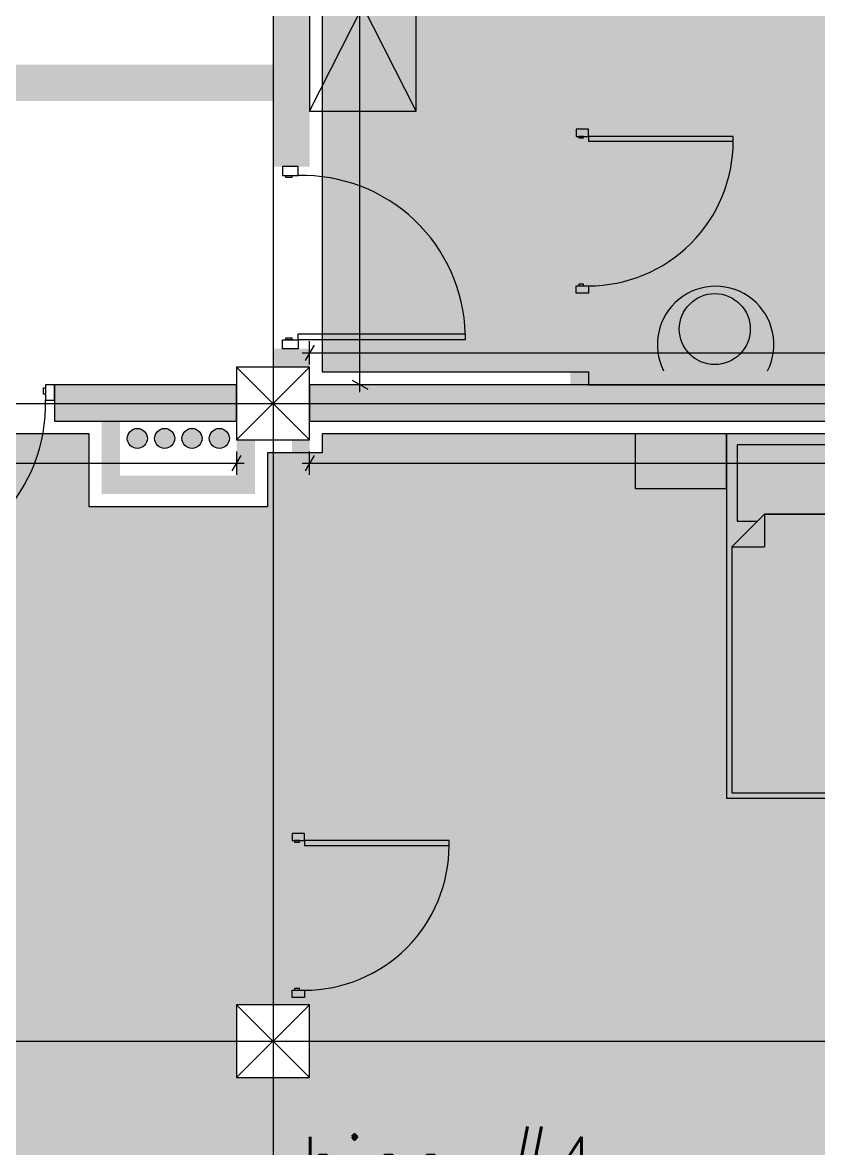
# Model space of a CAD drawing. Header units: millimetres. Extents: x 475616349 to 476941521, y 4620115302 to 4621446928.
# Drawn here: x 476530863 to 476535231, y 4620470621 to 4620476801 of the extents above; entities that cross this region are included whole.
import ezdxf

# ---------------------------------------------------------------- set-up
doc = ezdxf.new("R2010")
doc.units = ezdxf.units.MM
doc.header["$MEASUREMENT"] = 0
for name, color, linetype, lineweight in [('0_Pen_No__7_Pen_No__7_Pen_No__7', 7, 'Continuous', 0), ('2D Drafting - General_Pen_No__1_Pen_No__7', 7, 'Continuous', 0), ('2D Drafting - General_Pen_No__1_Pen_No__7_Pen_No__7', 7, 'Continuous', 0), ('2D Drafting - General_Pen_No__250_Pen_No__2_Pen_No__7', 7, 'Continuous', 0), ('2D Drafting - General_Pen_No__250_Pen_No__7_Pen_No__7', 7, 'Continuous', 0), ('2D Drafting - General_Pen_No__7_Pen_No__7_Pen_No__7', 7, 'Continuous', 0), ('Annotation - Text_Pen_No__7_Pen_No__142', 142, 'Continuous', 0), ('Doors_Pen_No__7_Pen_No__7_Pen_No__7', 7, 'Continuous', 0), ('G-Anno-Nplt_Pen_No__151', 151, 'Continuous', 0), ('G-Anno-Nplt_Pen_No__4', 7, 'Continuous', 0), ('G-Anno-Nplt_Pen_No__7', 7, 'Continuous', 0), ('New_0_Pen_No__7', 7, 'Continuous', 0), ('New_R03_Nakveti_Pen_No__4', 7, 'Continuous', 0), ('New_zoma_Pen_No__4', 7, 'Continuous', 0), ('New_zoma_Pen_No__7', 7, 'Continuous', 0), ('shaxtebi da milebi_Pen_No__1_Pen_No__1_Pen_No__1', 1, 'Continuous', 0), ('shaxtebi da milebi_Pen_No__5_Pen_No__5_Pen_No__5', 5, 'Continuous', 0), ('zoma_Pen_No__5_Pen_No__5', 5, 'Continuous', 0)]:
    doc.layers.add(name, color=color, linetype=linetype, lineweight=lineweight)
doc.layers.add('New_R03_Nakveti', color=7, linetype='Continuous')
doc.layers.add('New_zoma', color=7, linetype='Continuous')
doc.layers.add('shaxtebi da milebi_Pen_No__5_Pen_No__5_Pen_No__252', color=7, linetype='Continuous', lineweight=0, true_color=0x666666)
doc.styles.add('GENERATED_STYLE_1', font='arial.ttf')
doc.dimstyles.new('GENERATED_STYLE__18', dxfattribs={"dimtxt": 100, "dimasz": 64.421331, "dimexe": 0.18, "dimexo": 3, "dimgap": 0.09, "dimtad": 1, "dimtih": 1, "dimtoh": 1, "dimlfac": 0.001, "dimzin": 0, "dimdsep": 46, "dimtxsty": 'GENERATED_STYLE_1', "dimblk": 'ARROWHEAD_2', "dimblk1": 'ARROWHEAD_2', "dimblk2": 'ARROWHEAD_2', "dimcen": 0.09, "dimclrd": 7, "dimclre": 7, "dimclrt": 7, "dimadec": 0, "dimazin": 0, "dimtfac": 1, "dimtdec": 4, "dimtmove": 0, "dimatfit": 3, "dimfxl": 1, "dimtolj": 1, "dimtzin": 0, "dimarcsym": 0})
doc.dimstyles.new('GENERATED_STYLE__19', dxfattribs={"dimtxt": 100, "dimasz": 64.421331, "dimexe": 0.18, "dimexo": 3, "dimgap": 0.09, "dimtad": 1, "dimlfac": 0.001, "dimzin": 0, "dimdsep": 46, "dimtxsty": 'GENERATED_STYLE_1', "dimblk": 'ARROWHEAD_2', "dimblk1": 'ARROWHEAD_2', "dimblk2": 'ARROWHEAD_2', "dimcen": 0.09, "dimclrd": 7, "dimclre": 7, "dimclrt": 7, "dimadec": 0, "dimazin": 0, "dimtfac": 1, "dimtdec": 4, "dimtmove": 0, "dimatfit": 3, "dimfxl": 1, "dimtolj": 1, "dimtzin": 0, "dimarcsym": 0})

# ---------------------------------------------------------------- blocks, each defined once
blk = doc.blocks.new('Bed Layout 23')
at = {"layer": 'New_R03_Nakveti_Pen_No__4', "color": 7, "linetype": 'Continuous', "lineweight": 0}
for p, q in [((-900, 0), (-1400, 0)), ((-1400, 0), (-1400, -300)), ((-900, -300), (-900, 0)), ((900, 0), (-900, 0)), ((-900, 0), (-900, -2000)), ((1400, 0), (900, 0)), ((900, 0), (900, -300)), ((900, -2000), (900, 0)), ((1400, -300), (1400, 0)), ((-1400, -300), (-900, -300)), ((900, -300), (1400, -300)), ((-690, -440), (-870, -620)), ((0, -440), (-690, -440)), ((-690, -440), (-690, -620)), ((690, -440), (0, -440)), ((870, -620), (690, -440)), ((690, -440), (690, -620)), ((-870, -620), (-870, -1970)), ((-870, -620), (-690, -620)), ((870, -620), (690, -620)), ((870, -1970), (870, -620)), ((-870, -1970), (0, -1970)), ((0, -1970), (870, -1970)), ((-900, -2000), (900, -2000))]:
    blk.add_line(p, q, dxfattribs=at)
at = {"layer": 'New_R03_Nakveti_Pen_No__4', "color": 7, "linetype": 'Continuous', "lineweight": 0, "flags": 128}
for points in [[(-60, -440), (-60, -60), (-840, -60), (-840, -480), (-730, -480), (-690, -440)], [(690, -440), (730, -480), (840, -480), (840, -60), (60, -60), (60, -440)]]:
    blk.add_lwpolyline(points, close=True, dxfattribs=at)
blk = doc.blocks.new('*D1357', base_point=(476577134.1, 4620325125.7))
at = {"layer": 'New_zoma_Pen_No__4', "color": 7, "linetype": 'Continuous', "lineweight": 0, "transparency": 16777216}
for p, q in [((476525538.4, 4620474318.8), (476525538.4, 4620474446)), ((476532038.4, 4620474318.8), (476532038.4, 4620474446)), ((476525496.9, 4620474382.4), (476525538.4, 4620474382.4)), ((476525562.8, 4620474424.8), (476525513.9, 4620474340)), ((476525538.4, 4620474382.4), (476532038.4, 4620474382.4)), ((476532013.9, 4620474340), (476532062.8, 4620474424.8)), ((476532038.4, 4620474382.4), (476532079.8, 4620474382.4))]:
    blk.add_line(p, q, dxfattribs=at)
at = {"layer": 'New_zoma_Pen_No__7', "color": 7, "lineweight": 0, "transparency": 16777216, "insert": (476528655.3, 4620474402.4), "char_height": 100, "attachment_point": 7, "style": 'GENERATED_STYLE_1'}
blk.add_mtext('\\A1;{\\pql;\\fArial|b0|i0|c0|p34;6.50}', dxfattribs=at)
blk = doc.blocks.new('ARROWHEAD_2')
at = {"color": 0, "linetype": 'Continuous', "lineweight": 0}
for p, q in [((0, 0), (-1, 0)), ((-0.378, -0.655), (0.378, 0.655))]:
    blk.add_line(p, q, dxfattribs=at)
blk = doc.blocks.new('*D1358', base_point=(476577134.1, 4620325125.7))
at = {"layer": 'New_zoma_Pen_No__4', "color": 7, "linetype": 'Continuous', "lineweight": 0, "transparency": 16777216}
for p, q in [((476532438.4, 4620474318.8), (476532438.4, 4620474446)), ((476539138.4, 4620474318.8), (476539138.4, 4620474446)), ((476532396.9, 4620474382.4), (476532438.4, 4620474382.4)), ((476532462.8, 4620474424.8), (476532413.9, 4620474340)), ((476532438.4, 4620474382.4), (476539138.4, 4620474382.4)), ((476539113.9, 4620474340), (476539162.8, 4620474424.8)), ((476539138.4, 4620474382.4), (476539179.8, 4620474382.4))]:
    blk.add_line(p, q, dxfattribs=at)
at = {"layer": 'New_zoma_Pen_No__7', "color": 7, "lineweight": 0, "transparency": 16777216, "insert": (476535655.3, 4620474402.4), "char_height": 100, "attachment_point": 7, "style": 'GENERATED_STYLE_1'}
blk.add_mtext('\\A1;{\\pql;\\fArial|b0|i0|c0|p34;6.70}', dxfattribs=at)
blk = doc.blocks.new('*D1364', base_point=(476577134.1, 4620325125.7))
at = {"layer": 'New_zoma_Pen_No__4', "color": 7, "linetype": 'Continuous', "lineweight": 0, "transparency": 16777216}
for p, q in [((476532462.8, 4620475030.1), (476532413.9, 4620474945.3)), ((476532438.4, 4620474924.1), (476532438.4, 4620475051.3)), ((476538713.9, 4620474945.3), (476538762.8, 4620475030.1)), ((476538738.4, 4620474924.1), (476538738.4, 4620475051.3)), ((476532396.9, 4620474987.7), (476532438.4, 4620474987.7)), ((476532438.4, 4620474987.7), (476538738.4, 4620474987.7)), ((476538738.4, 4620474987.7), (476538779.8, 4620474987.7))]:
    blk.add_line(p, q, dxfattribs=at)
at = {"layer": 'New_zoma_Pen_No__7', "color": 7, "lineweight": 0, "transparency": 16777216, "insert": (476535455.3, 4620475007.7), "char_height": 100, "attachment_point": 7, "style": 'GENERATED_STYLE_1'}
blk.add_mtext('\\A1;{\\pql;\\fArial|b0|i0|c0|p34;6.30}', dxfattribs=at)
blk = doc.blocks.new('*D1365', base_point=(476577134.1, 4620325125.7))
at = {"layer": 'New_zoma_Pen_No__4', "color": 7, "linetype": 'Continuous', "lineweight": 0, "transparency": 16777216}
for p, q in [((476532757.4, 4620481585.5), (476532672.7, 4620481634.4)), ((476532715, 4620481610), (476532715, 4620481651.4)), ((476532778.6, 4620481610), (476532651.5, 4620481610)), ((476532715, 4620474813.2), (476532715, 4620481610)), ((476532778.6, 4620474813.2), (476532651.5, 4620474813.2)), ((476532672.7, 4620474837.7), (476532757.4, 4620474788.8)), ((476532715, 4620474771.8), (476532715, 4620474813.2))]:
    blk.add_line(p, q, dxfattribs=at)
at = {"layer": 'New_zoma_Pen_No__7', "color": 7, "lineweight": 0, "transparency": 16777216, "insert": (476532695, 4620478078.6), "char_height": 100, "attachment_point": 7, "rotation": 90, "style": 'GENERATED_STYLE_1'}
blk.add_mtext('\\A1;{\\pql;\\fArial|b0|i0|c0|p34;6.80}', dxfattribs=at)

msp = doc.modelspace()

# ---------------------------------------------------------------- hatches: boundary and pattern name
at = {"layer": '2D Drafting - General_Pen_No__250_Pen_No__2_Pen_No__7', "linetype": 'Continuous', "lineweight": 0}
for points in [[(476536594.106, 4620476368.376), (476536594.106, 4620476268.652), (476533869.967, 4620476268.652), (476533869.967, 4620476368.376)], [(476533869.967, 4620476268.652), (476533969.692, 4620476268.652), (476533969.692, 4620476215.807), (476533869.967, 4620476215.807)], [(476533869.968, 4620475315.807), (476533969.692, 4620475315.807), (476533969.692, 4620474813.233), (476533869.968, 4620474813.233)], [(476532338.642, 4620471450.282), (476532338.642, 4620471409.976), (476532438.366, 4620471409.976), (476532438.366, 4620471450.282)]]:
    msp.add_hatch(color=7, dxfattribs=at).paths.add_polyline_path(points)
at = {"layer": '2D Drafting - General_Pen_No__250_Pen_No__7_Pen_No__7', "linetype": 'Continuous', "lineweight": 0}
for points in [[(476532238.366, 4620481409.976), (476532238.366, 4620476009.976), (476532438.366, 4620476009.976), (476532438.366, 4620481409.976)], [(476532438.366, 4620475009.976), (476532438.366, 4620474909.976), (476532238.366, 4620474909.976), (476532238.366, 4620475009.976)], [(476532038.366, 4620474613.233), (476532038.366, 4620474813.233), (476531038.366, 4620474813.233), (476531038.366, 4620474613.233)], [(476538938.366, 4620474613.233), (476538938.366, 4620474813.233), (476532438.366, 4620474813.233), (476532438.366, 4620474613.233)], [(476531298.178, 4620474213.233), (476532038.366, 4620474213.233), (476532138.295, 4620474213.233), (476532138.295, 4620474509.976), (476532038.366, 4620474509.976), (476532038.366, 4620474313.233), (476531398.366, 4620474313.233), (476531398.366, 4620474613.233), (476531298.178, 4620474613.233)], [(476532342.179, 4620472350.282), (476532342.179, 4620474509.976), (476532438.366, 4620474509.976), (476532438.366, 4620472350.282)], [(476538368.178, 4620471409.976), (476538368.178, 4620471289.976), (476532438.366, 4620471289.976), (476532438.366, 4620471409.976)]]:
    msp.add_hatch(color=7, dxfattribs=at).paths.add_polyline_path(points)
at = {"layer": 'G-Anno-Nplt_Pen_No__151', "linetype": 'Continuous', "lineweight": 0, "true_color": 0x1f2f3f}
msp.add_hatch(color=169, dxfattribs=at).paths.add_polyline_path([(476532508.366, 4620474883.233), (476533969.692, 4620474883.233), (476533969.692, 4620474813.233), (476536594.106, 4620474813.233), (476536594.106, 4620474883.233), (476538668.366, 4620474883.233), (476538668.366, 4620475720.164), (476539068.366, 4620475720.164), (476539068.366, 4620480439.976), (476535568.184, 4620480439.976), (476535568.184, 4620481539.976), (476532508.366, 4620481539.976), (476532508.366, 4620481339.976), (476532508.366, 4620476253.546)])
h = msp.add_hatch(color=169, dxfattribs=at)
h.paths.add_polyline_path([(476525508.366, 4620471009.976), (476525438.366, 4620471009.976), (476525438.366, 4620469869.187), (476525508.366, 4620469869.187), (476525508.366, 4620465279.976), (476525608.366, 4620465279.976), (476525608.366, 4620465081.046), (476531968.366, 4620465081.046), (476531968.366, 4620465279.976), (476532168.366, 4620465279.976), (476532168.366, 4620466579.976), (476539068.366, 4620466579.975), (476539068.366, 4620470939.975), (476538298.178, 4620470939.975), (476538298.178, 4620471479.976), (476539068.366, 4620471479.976), (476539068.366, 4620474439.976), (476538868.366, 4620474439.976), (476538868.366, 4620474543.233), (476532508.366, 4620474543.233), (476532508.366, 4620474439.976), (476532208.296, 4620474439.976), (476532208.296, 4620474143.233), (476531228.178, 4620474143.233), (476531228.178, 4620474543.233), (476528184.719, 4620474543.233), (476528184.719, 4620474613.233), (476526128.554, 4620474613.233), (476526128.554, 4620474213.233), (476525438.366, 4620474213.233), (476525438.366, 4620472852.073), (476525438.366, 4620471409.976), (476525538.366, 4620471409.976), (476525538.366, 4620471009.976)])
h.paths.add_polyline_path([(476532438.366, 4620471009.976), (476532438.366, 4620471409.976), (476532038.366, 4620471409.976), (476532038.366, 4620471009.976)], flags=0)
at = {"layer": 'G-Anno-Nplt_Pen_No__7', "linetype": 'Continuous', "lineweight": 0}
msp.add_hatch(color=7, dxfattribs=at).paths.add_polyline_path([(476529338.366, 4620476369.986), (476532238.366, 4620476369.986), (476532238.366, 4620476569.986), (476529338.366, 4620476569.986)])
at = {"layer": 'shaxtebi da milebi_Pen_No__1_Pen_No__1_Pen_No__1', "linetype": 'Continuous', "lineweight": 0}
msp.add_hatch(color=1, dxfattribs=at).paths.add_polyline_path([(476531888.366, 4620474518.234, 1), (476531998.366, 4620474518.234, 1)])
at = {"layer": 'shaxtebi da milebi_Pen_No__5_Pen_No__5_Pen_No__252', "linetype": 'Continuous', "lineweight": 0, "true_color": 0x666666}
msp.add_hatch(color=251, dxfattribs=at).paths.add_polyline_path([(476531438.366, 4620474518.234, -1), (476531548.366, 4620474518.234, -1)])
at = {"layer": 'shaxtebi da milebi_Pen_No__5_Pen_No__5_Pen_No__5', "linetype": 'Continuous', "lineweight": 0}
for points in [[(476531588.366, 4620474518.234, -1), (476531698.366, 4620474518.234, -1)], [(476531738.366, 4620474518.234, -1), (476531848.366, 4620474518.234, -1)]]:
    msp.add_hatch(color=5, dxfattribs=at).paths.add_polyline_path(points)

# ---------------------------------------------------------------- linework, layer by layer
at = {"layer": '0_Pen_No__7_Pen_No__7_Pen_No__7', "color": 7, "linetype": 'Continuous', "lineweight": 0}
msp.add_circle((476534662.016, 4620475118.356), 194.708, dxfattribs=at)
msp.add_arc((476534666.331, 4620475033.872), 319.521, 333.2098906, 206.7901255, dxfattribs=at)
at = {"layer": '2D Drafting - General_Pen_No__1_Pen_No__7', "color": 7, "linetype": 'Continuous', "lineweight": 0}
for p, q in [((476532438.366, 4620474509.976), (476532038.366, 4620474909.976)), ((476532038.366, 4620474509.976), (476532438.366, 4620474909.976)), ((476532438.366, 4620471009.976), (476532038.366, 4620471409.976)), ((476532038.366, 4620471009.976), (476532438.366, 4620471409.976))]:
    msp.add_line(p, q, dxfattribs=at)
at = {"layer": '2D Drafting - General_Pen_No__1_Pen_No__7', "color": 7, "linetype": 'Continuous', "lineweight": 0, "flags": 128}
for points in [[(476532038.366, 4620474509.976), (476532438.366, 4620474509.976), (476532438.366, 4620474909.976), (476532038.366, 4620474909.976)], [(476532038.366, 4620471009.976), (476532438.366, 4620471009.976), (476532438.366, 4620471409.976), (476532038.366, 4620471409.976)]]:
    msp.add_lwpolyline(points, close=True, dxfattribs=at)
at = {"layer": '2D Drafting - General_Pen_No__1_Pen_No__7_Pen_No__7', "color": 7, "linetype": 'Continuous', "lineweight": 0}
for centre, start, end in [((476532400.118, 4620475067.698), 1.603806, 91.603806), ((476530096.088, 4620474703.567), 271.603806, 1.603806)]:
    msp.add_arc(centre, 893.239, start, end, dxfattribs=at)
at = {"layer": '2D Drafting - General_Pen_No__250_Pen_No__7_Pen_No__7', "color": 7, "linetype": 'Continuous', "lineweight": 0, "flags": 128}
for points in [[(476532038.366, 4620474613.233), (476532038.366, 4620474813.233), (476531038.366, 4620474813.233), (476531038.366, 4620474613.233)], [(476538938.366, 4620474613.233), (476538938.366, 4620474813.233), (476532438.366, 4620474813.233), (476532438.366, 4620474613.233)]]:
    msp.add_lwpolyline(points, close=True, dxfattribs=at)
at = {"layer": '2D Drafting - General_Pen_No__7_Pen_No__7_Pen_No__7', "color": 7, "linetype": 'Continuous', "lineweight": 0}
for centre, start, end in [((476533968.648, 4620476149.629), 269.9983269, 0.0000084), ((476532409.935, 4620472284.105), 269.9983197, 0)]:
    msp.add_arc(centre, 794.311, start, end, dxfattribs=at)
at = {"layer": 'Doors_Pen_No__7_Pen_No__7_Pen_No__7', "color": 7, "linetype": 'Continuous', "lineweight": 0, "flags": 128}
for points in [[(476533900.915, 4620476215.807), (476533900.915, 4620476176.296), (476533968.648, 4620476176.296), (476533968.648, 4620476215.807)], [(476533915.315, 4620476176.296), (476533915.315, 4620476167.407), (476533941.981, 4620476167.407), (476533941.981, 4620476176.296)], [(476533968.648, 4620476176.296), (476533968.648, 4620476149.629), (476534762.959, 4620476149.63), (476534762.959, 4620476176.296)], [(476532290.452, 4620476009.976), (476532290.452, 4620475960.587), (476532375.118, 4620475960.587), (476532375.118, 4620476009.976)], [(476532308.452, 4620475949.476), (476532308.452, 4620475960.587), (476532341.785, 4620475960.587), (476532341.785, 4620475949.476)], [(476533900.892, 4620475315.807), (476533900.892, 4620475355.318), (476533968.625, 4620475355.318), (476533968.625, 4620475315.807)], [(476533915.292, 4620475364.207), (476533915.292, 4620475355.318), (476533941.958, 4620475355.318), (476533941.958, 4620475364.207)], [(476532308.452, 4620475059.365), (476532308.452, 4620475070.476), (476532341.785, 4620475070.476), (476532341.785, 4620475059.365)], [(476532375.118, 4620475059.365), (476532375.118, 4620475092.698), (476533293.007, 4620475092.698), (476533293.007, 4620475059.365)], [(476532290.452, 4620475009.976), (476532290.452, 4620475059.365), (476532375.118, 4620475059.365), (476532375.118, 4620475009.976)], [(476531038.366, 4620474813.233), (476530988.977, 4620474813.233), (476530988.977, 4620474728.567), (476531038.366, 4620474728.567)], [(476530977.866, 4620474795.233), (476530988.977, 4620474795.233), (476530988.977, 4620474761.9), (476530977.866, 4620474761.9)], [(476532342.202, 4620472350.282), (476532342.202, 4620472310.771), (476532409.935, 4620472310.771), (476532409.935, 4620472350.282)], [(476532356.602, 4620472310.771), (476532356.602, 4620472301.882), (476532383.269, 4620472301.882), (476532383.269, 4620472310.771)], [(476532409.935, 4620472310.771), (476532409.935, 4620472284.105), (476533204.247, 4620472284.105), (476533204.247, 4620472310.771)], [(476532342.179, 4620471450.282), (476532342.179, 4620471489.793), (476532409.912, 4620471489.793), (476532409.912, 4620471450.282)], [(476532356.579, 4620471498.682), (476532356.579, 4620471489.793), (476532383.246, 4620471489.793), (476532383.246, 4620471498.682)]]:
    msp.add_lwpolyline(points, close=True, dxfattribs=at)
at = {"layer": 'G-Anno-Nplt_Pen_No__4', "color": 7, "linetype": 'Continuous', "lineweight": 0, "flags": 128}
for points in [[(476532508.366, 4620474883.233), (476533969.692, 4620474883.233), (476533969.692, 4620474813.233), (476536594.106, 4620474813.233), (476536594.106, 4620474883.233), (476538668.366, 4620474883.233), (476538668.366, 4620475720.164), (476539068.366, 4620475720.164), (476539068.366, 4620480439.976), (476535568.184, 4620480439.976), (476535568.184, 4620481539.976), (476532508.366, 4620481539.976), (476532508.366, 4620481339.976), (476532508.366, 4620476253.546)], [(476532438.366, 4620471009.976), (476532438.366, 4620471409.976), (476532038.366, 4620471409.976), (476532038.366, 4620471009.976)]]:
    msp.add_lwpolyline(points, close=True, dxfattribs=at)
msp.add_lwpolyline([(476539068.366, 4620466579.975), (476539068.366, 4620470939.975), (476538298.178, 4620470939.975), (476538298.178, 4620471479.976), (476539068.366, 4620471479.976), (476539068.366, 4620474439.976), (476538868.366, 4620474439.976), (476538868.366, 4620474543.233), (476532508.366, 4620474543.233), (476532508.366, 4620474439.976), (476532208.296, 4620474439.976), (476532208.296, 4620474143.233), (476531228.178, 4620474143.233), (476531228.178, 4620474543.233), (476528184.719, 4620474543.233)], dxfattribs=at)
at = {"layer": 'New_0_Pen_No__7', "color": 7, "linetype": 'Continuous', "lineweight": 0}
msp.add_lwpolyline([(476532438.366, 4620477468.376), (476532438.366, 4620476314.55), (476533022.442, 4620476314.55), (476533022.442, 4620477468.376)], close=True, dxfattribs=at)
for points in [[(476532438.366, 4620476314.55), (476533022.442, 4620477468.376)], [(476533022.442, 4620476314.55), (476532438.366, 4620477468.376)]]:
    msp.add_lwpolyline(points, dxfattribs=at)
at = {"layer": 'shaxtebi da milebi_Pen_No__1_Pen_No__1_Pen_No__1', "color": 1, "linetype": 'Continuous', "lineweight": 0, "flags": 128}
msp.add_lwpolyline([(476531888.366, 4620474518.234, -1), (476531998.366, 4620474518.234, -1)], format="xyb", close=True, dxfattribs=at)
at = {"layer": 'shaxtebi da milebi_Pen_No__5_Pen_No__5_Pen_No__252', "color": 251, "linetype": 'Continuous', "lineweight": 0, "true_color": 0x666666, "flags": 128}
msp.add_lwpolyline([(476531438.366, 4620474518.234, -1), (476531548.366, 4620474518.234, -1)], format="xyb", close=True, dxfattribs=at)
at = {"layer": 'shaxtebi da milebi_Pen_No__5_Pen_No__5_Pen_No__5', "color": 5, "linetype": 'Continuous', "lineweight": 0, "flags": 128}
for points in [[(476531588.366, 4620474518.234, -1), (476531698.366, 4620474518.234, -1)], [(476531738.366, 4620474518.234, -1), (476531848.366, 4620474518.234, -1)]]:
    msp.add_lwpolyline(points, format="xyb", close=True, dxfattribs=at)
at = {"layer": 'zoma_Pen_No__5_Pen_No__5', "color": 5, "linetype": 'Continuous', "lineweight": 0}
for p, q in [((476532238.366, 4620485319.573), (476532238.366, 4620460608.767)), ((476493657.815, 4620474709.976), (476543544.196, 4620474709.976)), ((476493657.815, 4620474709.976), (476543544.196, 4620474709.976)), ((476493657.815, 4620471209.976), (476543544.196, 4620471209.976)), ((476493657.815, 4620471209.976), (476543544.196, 4620471209.976))]:
    msp.add_line(p, q, dxfattribs=at)

# ---------------------------------------------------------------- block references
at = {"layer": 'New_R03_Nakveti', "color": 7, "linetype": 'Continuous', "lineweight": 0, "zscale": 1000, "rotation": 359.9970273048937}
msp.add_blockref('Bed Layout 23', (476535625.581, 4620474543.306), dxfattribs=at)

# ---------------------------------------------------------------- texts
at = {"layer": 'Annotation - Text_Pen_No__7_Pen_No__142', "color": 142, "linetype": 'Continuous', "lineweight": 0, "insert": (476533204.928, 4620470684.242), "char_height": 300, "attachment_point": 2}
msp.add_mtext('\\A1;{\\pqc;\\Ftxt.shx;bina #\\Ftxt.shx;4}', dxfattribs=at)

# ---------------------------------------------------------------- dimensions: what is measured, and where the dimension line sits
at = {"layer": 'New_zoma', "color": 7, "linetype": 'Continuous', "lineweight": 0}
dim = msp.add_linear_dim(base=(476532715.037, 4620481609.976), p1=(476532438.366, 4620474813.233), p2=(476532438.366, 4620481609.976), angle=90, dimstyle='GENERATED_STYLE__19', dxfattribs=at)
dim.commit()
dim.dimension.update_dxf_attribs({"geometry": '*D1365', "text_midpoint": (476532645.037, 4620478208.458), "dimtype": 160, "text_rotation": 90})
for base, p1, p2, picture, middle in [((476538738.366, 4620474987.719), (476532438.366, 4620474813.233), (476538738.366, 4620474813.233), '*D1364', (476535585.22, 4620475057.719)), ((476532038.366, 4620474382.384), (476525538.366, 4620474613.233), (476532038.366, 4620474509.976), '*D1357', (476528785.22, 4620474452.384)), ((476539138.366, 4620474382.384), (476532438.366, 4620474613.233), (476539138.366, 4620474509.976), '*D1358', (476535785.22, 4620474452.384))]:
    dim = msp.add_linear_dim(base=base, p1=p1, p2=p2, dimstyle='GENERATED_STYLE__18', dxfattribs=at)
    dim.commit()
    dim.dimension.update_dxf_attribs({"geometry": picture, "text_midpoint": middle, "dimtype": 160})

doc.saveas('drawing.dxf')
